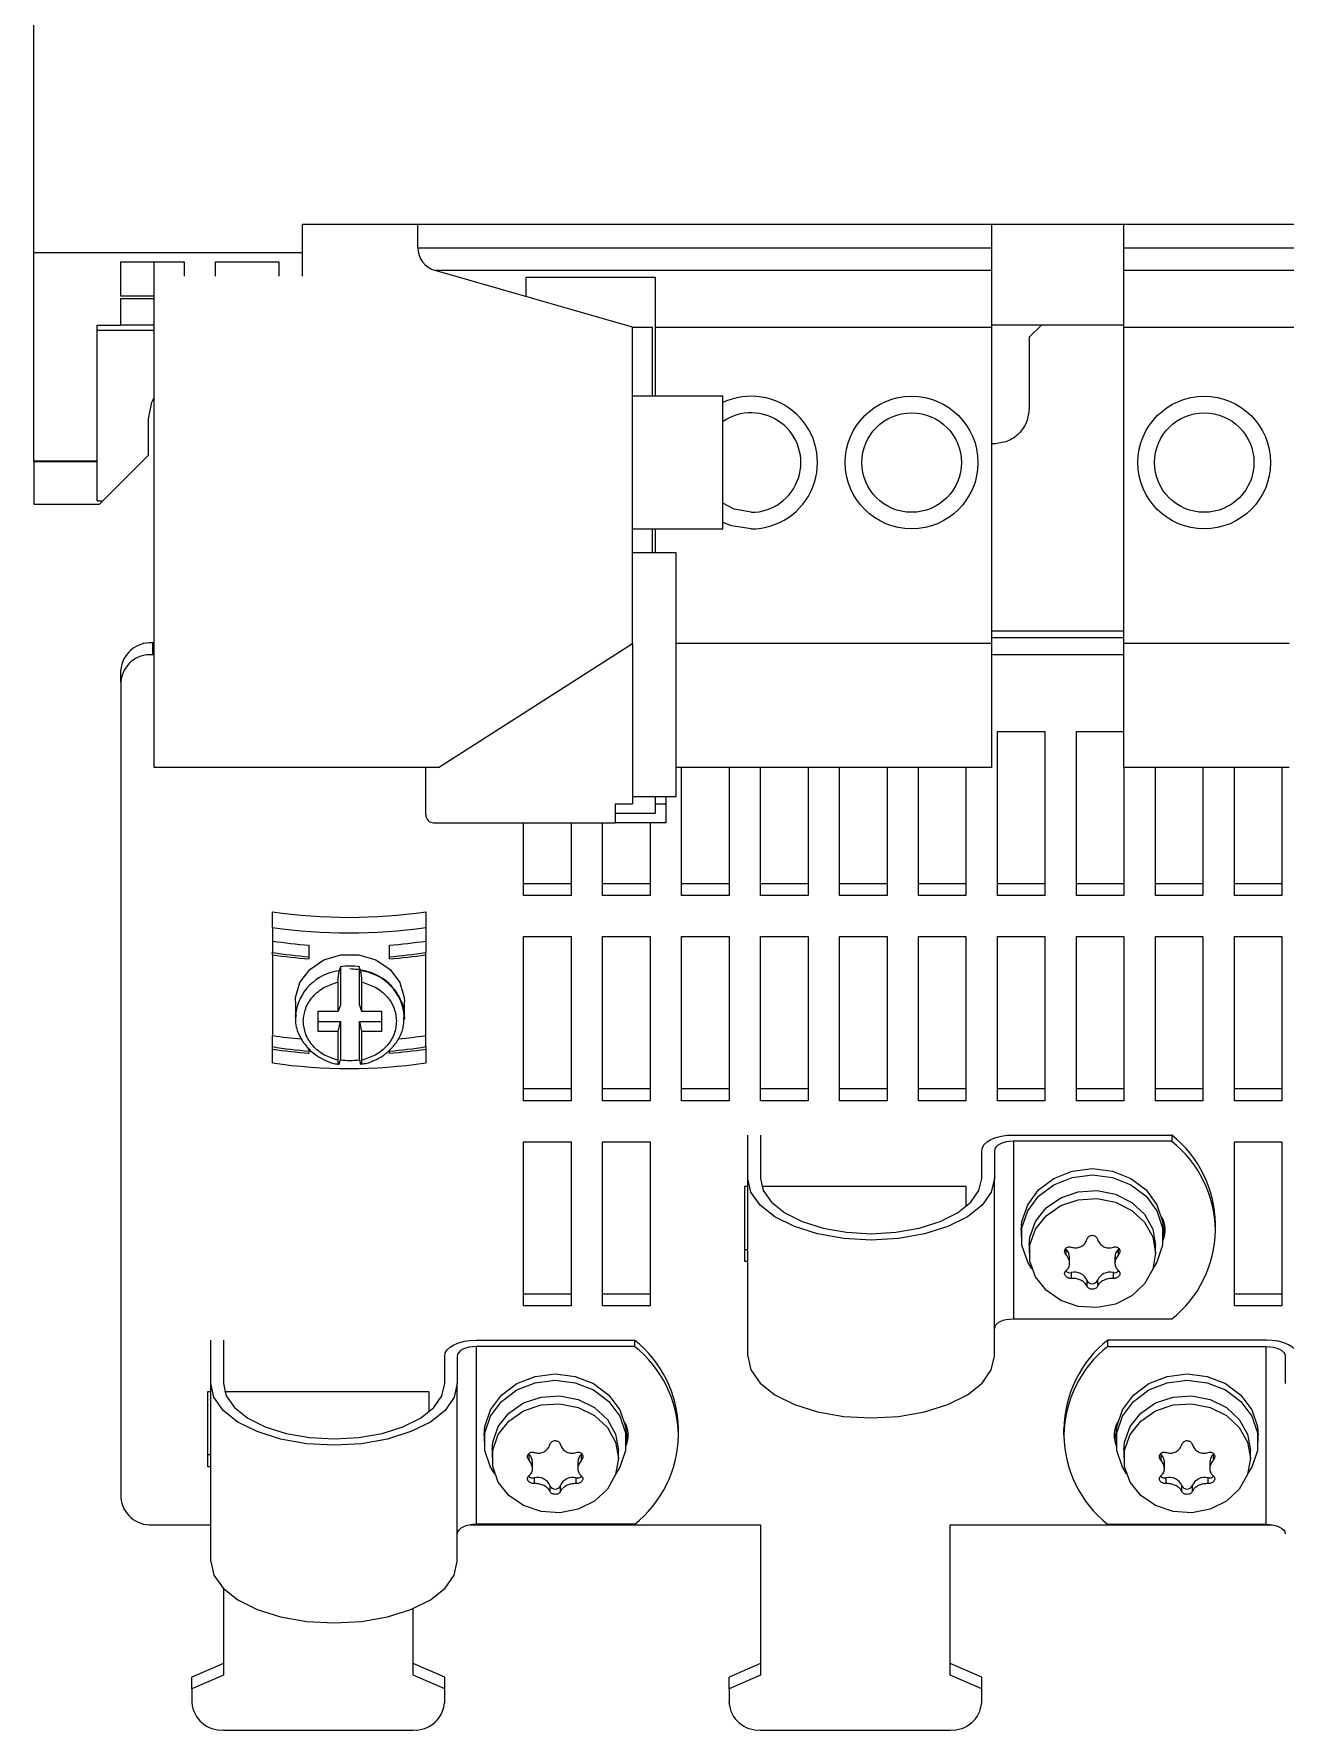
# Model space of a CAD drawing. Header units: millimetres. Extents: x 481 to 936, y 72 to 729.
# Drawn here: x 796.2 to 875.4, y 297.2 to 404.6 of the extents above; entities that cross this region are included whole.
import ezdxf

# ---------------------------------------------------------------- set-up
doc = ezdxf.new("R2010")
doc.units = ezdxf.units.MM

msp = doc.modelspace()

# ---------------------------------------------------------------- linework, layer by layer
at = {"color": 7, "linetype": 'Continuous', "lineweight": 15}
for p, q in [((796.2, 390.76), (796.2, 713.76)), ((813.2, 392.56), (899.2, 392.56)), ((813.2, 390.76), (813.2, 392.56)), ((820.5, 391.06), (820.5, 392.56)), ((856.84, 391.06), (856.84, 392.56)), ((865.2, 391.06), (865.2, 392.56)), ((856.84, 389.62), (856.84, 391.06)), ((865.2, 391.06), (916, 391.06)), ((865.2, 389.62), (865.2, 391.06)), ((796.2, 390.76), (813.2, 390.76)), ((796.2, 377.56), (796.2, 390.76)), ((801.7, 390.16), (805.7, 390.16)), ((801.7, 387.99), (801.7, 390.16)), ((803.8, 358.16), (803.8, 390.16)), ((805.7, 390.16), (805.7, 389.27)), ((807.7, 390.16), (811.7, 390.16)), ((807.7, 389.27), (807.7, 390.16)), ((811.7, 390.16), (811.7, 389.27)), ((813.2, 389.27), (813.2, 390.76)), ((834.1, 386.03), (821.59, 389.62)), ((827.36, 389.19), (835.52, 389.19)), ((827.36, 387.97), (827.36, 389.19)), ((835.52, 389.19), (835.52, 386.03)), ((856.84, 386.03), (856.84, 389.62)), ((916, 389.62), (865.2, 389.62)), ((865.2, 386.03), (865.2, 389.62)), ((803.8, 387.99), (801.7, 387.99)), ((801.7, 387.85), (803.8, 387.85)), ((801.7, 386.16), (801.7, 387.85)), ((800.2, 386.16), (801.7, 386.16)), ((800.2, 377.56), (800.2, 386.16)), ((803.8, 385.82), (800.2, 385.82)), ((803.8, 386.16), (801.7, 386.16)), ((834.1, 366.01), (834.1, 386.03)), ((834.1, 386.03), (835.36, 386.03)), ((835.36, 381.66), (835.36, 386.03)), ((835.52, 386.03), (835.52, 381.66)), ((835.52, 386.03), (856.84, 386.03)), ((865.2, 386.16), (856.84, 386.16)), ((856.84, 366.01), (856.84, 386.03)), ((859.97, 386.16), (859.2, 385.39)), ((865.2, 386.03), (876.36, 386.03)), ((865.2, 366.01), (865.2, 386.03)), ((859.2, 385.39), (859.2, 380.89)), ((839.8, 381.66), (834.1, 381.66)), ((839.8, 373.26), (839.8, 381.66)), ((803.45, 377.92), (803.45, 380.22)), ((856.95, 378.64), (856.84, 378.64)), ((796.2, 377.56), (800.2, 377.56)), ((796.2, 377.56), (796.2, 377.52)), ((796.2, 377.52), (800.2, 377.52)), ((796.2, 377.52), (796.2, 374.82)), ((800.2, 377.52), (800.2, 377.56)), ((800.2, 375.03), (800.2, 377.52)), ((800.56, 375.03), (803.45, 377.92)), ((796.2, 374.82), (800.35, 374.82)), ((800.2, 375.03), (800.56, 375.03)), ((800.35, 374.82), (800.56, 375.03)), ((834.1, 373.26), (839.8, 373.26)), ((835.36, 371.74), (835.36, 373.26)), ((835.52, 373.26), (835.52, 371.74)), ((836.86, 371.74), (834.1, 371.74)), ((836.86, 356.31), (836.86, 371.74)), ((803.8, 366.04), (803.7, 366.04)), ((803.7, 366.04), (803.7, 365.29)), ((803.8, 365.29), (803.7, 365.29)), ((821.8, 358.16), (834.1, 366.01)), ((834.1, 366.01), (834.1, 355.86)), ((856.84, 366.01), (836.86, 366.01)), ((856.84, 358.16), (856.84, 366.01)), ((875.66, 366.01), (865.2, 366.01)), ((865.2, 358.16), (865.2, 366.01)), ((801.7, 363.56), (801.7, 364.31)), ((801.7, 363.56), (801.7, 311.95)), ((857.2, 350.05), (857.2, 360.44)), ((857.2, 360.44), (860.2, 360.44)), ((860.2, 360.44), (860.2, 350.05)), ((862.2, 350.05), (862.2, 360.44)), ((862.2, 360.44), (865.2, 360.44)), ((821.8, 358.16), (803.8, 358.16)), ((821, 355.16), (821, 358.16)), ((856.84, 358.16), (836.86, 358.16)), ((837.2, 350.05), (837.2, 358.16)), ((840.2, 358.16), (840.2, 350.05)), ((842.2, 350.05), (842.2, 358.16)), ((845.2, 358.16), (845.2, 350.05)), ((847.2, 350.05), (847.2, 358.16)), ((850.2, 358.16), (850.2, 350.05)), ((852.2, 350.05), (852.2, 358.16)), ((855.2, 358.16), (855.2, 350.05)), ((865.2, 358.16), (865.2, 350.05)), ((875.66, 358.16), (865.2, 358.16)), ((867.2, 350.05), (867.2, 358.16)), ((870.2, 358.16), (870.2, 350.05)), ((872.2, 350.05), (872.2, 358.16)), ((875.2, 358.16), (875.2, 350.05)), ((833, 355.86), (833, 354.66)), ((833, 355.86), (834.1, 355.86)), ((834.1, 356.31), (836.86, 356.31)), ((835.52, 356.31), (835.52, 355.86)), ((835.52, 355.86), (836.22, 355.86)), ((835.52, 355.86), (835.52, 355.26)), ((836.22, 355.86), (836.22, 356.31)), ((836.22, 354.66), (836.22, 355.86)), ((821.5, 354.66), (833, 354.66)), ((827.2, 350.05), (827.2, 354.66)), ((830.2, 354.66), (830.2, 350.05)), ((832.2, 350.05), (832.2, 354.66)), ((833, 355.26), (835.52, 355.26)), ((836.22, 354.66), (833, 354.66)), ((835.2, 354.66), (835.2, 350.05)), ((830.2, 350.8), (827.2, 350.8)), ((835.2, 350.8), (832.2, 350.8)), ((840.2, 350.8), (837.2, 350.8)), ((845.2, 350.8), (842.2, 350.8)), ((850.2, 350.8), (847.2, 350.8)), ((855.2, 350.8), (852.2, 350.8)), ((860.2, 350.8), (857.2, 350.8)), ((865.2, 350.8), (862.2, 350.8)), ((870.2, 350.8), (867.2, 350.8)), ((875.2, 350.8), (872.2, 350.8)), ((811.3, 348.03), (811.3, 349.02)), ((821, 349.02), (821, 348.03)), ((830.2, 350.05), (827.2, 350.05)), ((835.2, 350.05), (832.2, 350.05)), ((840.2, 350.05), (837.2, 350.05)), ((845.2, 350.05), (842.2, 350.05)), ((850.2, 350.05), (847.2, 350.05)), ((855.2, 350.05), (852.2, 350.05)), ((860.2, 350.05), (857.2, 350.05)), ((865.2, 350.05), (862.2, 350.05)), ((870.2, 350.05), (867.2, 350.05)), ((875.2, 350.05), (872.2, 350.05)), ((811.3, 348.03), (811.3, 347.16)), ((821, 348.03), (821, 347.16)), ((811.3, 347.16), (811.3, 346.46)), ((813.6, 346.91), (813.6, 346.04)), ((818.7, 346.04), (818.7, 346.91)), ((821, 347.16), (821, 346.46)), ((827.2, 337.06), (827.2, 347.45)), ((827.2, 347.45), (830.2, 347.45)), ((830.2, 347.45), (830.2, 337.06)), ((832.2, 337.06), (832.2, 347.45)), ((832.2, 347.45), (835.2, 347.45)), ((835.2, 347.45), (835.2, 337.06)), ((837.2, 337.06), (837.2, 347.45)), ((837.2, 347.45), (840.2, 347.45)), ((840.2, 347.45), (840.2, 337.06)), ((842.2, 337.06), (842.2, 347.45)), ((842.2, 347.45), (845.2, 347.45)), ((845.2, 347.45), (845.2, 337.06)), ((847.2, 337.06), (847.2, 347.45)), ((847.2, 347.45), (850.2, 347.45)), ((850.2, 347.45), (850.2, 337.06)), ((852.2, 337.06), (852.2, 347.45)), ((852.2, 347.45), (855.2, 347.45)), ((855.2, 347.45), (855.2, 337.06)), ((857.2, 337.06), (857.2, 347.45)), ((857.2, 347.45), (860.2, 347.45)), ((860.2, 347.45), (860.2, 337.06)), ((862.2, 337.06), (862.2, 347.45)), ((862.2, 347.45), (865.2, 347.45)), ((865.2, 347.45), (865.2, 337.06)), ((867.2, 337.06), (867.2, 347.45)), ((867.2, 347.45), (870.2, 347.45)), ((870.2, 347.45), (870.2, 337.06)), ((872.2, 337.06), (872.2, 347.45)), ((872.2, 347.45), (875.2, 347.45)), ((875.2, 347.45), (875.2, 337.06)), ((811.3, 346.3), (811.3, 346.46)), ((811.3, 346.3), (811.3, 341.19)), ((821, 346.3), (821, 346.46)), ((821, 341.19), (821, 346.3)), ((815.6, 345.54), (815.6, 343.12)), ((816.8, 343.12), (816.8, 345.54)), ((815.46, 342.74), (815.46, 344.57)), ((816.94, 344.57), (816.94, 342.74)), ((812.75, 343.35), (812.75, 342.35)), ((814.2, 342.74), (815.46, 342.74)), ((814.2, 341.45), (814.2, 342.74)), ((815.6, 343.12), (815.46, 342.74)), ((816.8, 343.12), (816.94, 342.74)), ((816.94, 342.74), (818.2, 342.74)), ((818.2, 342.74), (818.2, 341.45)), ((819.65, 342.35), (819.65, 343.35)), ((812.75, 342.35), (812.75, 342.49)), ((814.2, 342.08), (815.6, 342.08)), ((815.46, 341.45), (815.6, 342.08)), ((815.6, 342.08), (815.6, 339.65)), ((816.8, 339.65), (816.8, 342.08)), ((816.8, 342.08), (818.2, 342.08)), ((816.8, 342.08), (816.94, 341.45)), ((819.65, 342.35), (819.64, 342.2)), ((811.3, 340.48), (811.3, 341.19)), ((811.3, 340.32), (811.3, 340.48)), ((815.46, 341.45), (814.2, 341.45)), ((815.46, 339.62), (815.46, 341.45)), ((816.94, 341.45), (816.94, 339.62)), ((818.2, 341.45), (816.94, 341.45)), ((821, 340.48), (821, 341.19)), ((821, 340.48), (821, 340.32)), ((811.3, 339.46), (811.3, 340.32)), ((813.6, 340.36), (813.6, 340.06)), ((815.53, 339.41), (815.51, 339.36)), ((818.7, 340.06), (818.7, 340.26)), ((821, 340.32), (821, 339.46)), ((830.2, 337.81), (827.2, 337.81)), ((835.2, 337.81), (832.2, 337.81)), ((840.2, 337.81), (837.2, 337.81)), ((845.2, 337.81), (842.2, 337.81)), ((850.2, 337.81), (847.2, 337.81)), ((855.2, 337.81), (852.2, 337.81)), ((860.2, 337.81), (857.2, 337.81)), ((865.2, 337.81), (862.2, 337.81)), ((870.2, 337.81), (867.2, 337.81)), ((875.2, 337.81), (872.2, 337.81)), ((830.2, 337.06), (827.2, 337.06)), ((835.2, 337.06), (832.2, 337.06)), ((840.2, 337.06), (837.2, 337.06)), ((845.2, 337.06), (842.2, 337.06)), ((850.2, 337.06), (847.2, 337.06)), ((855.2, 337.06), (852.2, 337.06)), ((860.2, 337.06), (857.2, 337.06)), ((865.2, 337.06), (862.2, 337.06)), ((870.2, 337.06), (867.2, 337.06)), ((875.2, 337.06), (872.2, 337.06)), ((827.2, 324.07), (827.2, 334.46)), ((827.2, 334.46), (830.2, 334.46)), ((830.2, 334.46), (830.2, 324.07)), ((832.2, 324.07), (832.2, 334.46)), ((832.2, 334.46), (835.2, 334.46)), ((835.2, 334.46), (835.2, 324.07)), ((841.4, 332.14), (841.4, 334.89)), ((842.2, 334.89), (842.2, 332.14)), ((858.2, 334.89), (868.22, 334.89)), ((868.22, 334.49), (858.2, 334.49)), ((858.2, 334.49), (858.2, 323.24)), ((868.22, 334.89), (868.22, 334.49)), ((872.2, 324.07), (872.2, 334.46)), ((872.2, 334.46), (875.2, 334.46)), ((875.2, 334.46), (875.2, 324.07)), ((856.2, 332.14), (856.2, 333.89)), ((857, 333.89), (857, 332.14)), ((841.4, 320.89), (841.4, 332.14)), ((857, 320.89), (857, 332.14)), ((841.2, 326.88), (841.2, 331.65)), ((841.2, 331.65), (841.4, 331.65)), ((842.27, 331.65), (855.2, 331.65)), ((855.2, 331.65), (855.2, 330.34)), ((858.7, 328.87), (858.7, 328.47)), ((867.7, 328.64), (867.81, 329.07)), ((867.7, 328.47), (867.7, 328.87)), ((871, 328.87), (871, 329.27)), ((841.4, 327.63), (841.2, 327.63)), ((859.2, 327.92), (859.2, 327.42)), ((861.5, 327.7), (861.53, 327.67)), ((861.53, 327.67), (861.53, 327.3)), ((864.86, 327.67), (864.88, 327.7)), ((864.86, 327.3), (864.86, 327.67)), ((867.2, 327.42), (867.2, 327.92)), ((841.4, 326.88), (841.2, 326.88)), ((861.76, 326.76), (861.76, 327.17)), ((864.63, 327.17), (864.63, 326.76)), ((861.86, 326.18), (861.86, 325.81)), ((862.87, 325.31), (862.87, 325.68)), ((863.52, 325.68), (863.52, 325.31)), ((864.53, 325.81), (864.53, 326.18)), ((830.2, 324.82), (827.2, 324.82)), ((835.2, 324.82), (832.2, 324.82)), ((875.2, 324.82), (872.2, 324.82)), ((830.2, 324.07), (827.2, 324.07)), ((835.2, 324.07), (832.2, 324.07)), ((868.22, 323.24), (858.2, 323.24)), ((875.2, 324.07), (872.2, 324.07)), ((807.4, 319.15), (807.4, 321.9)), ((808.2, 321.9), (808.2, 319.15)), ((824.2, 321.9), (834.22, 321.9)), ((834.22, 321.5), (824.2, 321.5)), ((824.2, 321.5), (824.2, 310.25)), ((834.22, 321.9), (834.22, 321.5)), ((864.18, 321.5), (864.18, 321.9)), ((874.2, 321.9), (864.18, 321.9)), ((864.18, 321.5), (874.2, 321.5)), ((874.2, 310.25), (874.2, 321.5)), ((822.2, 319.15), (822.2, 320.9)), ((823, 320.9), (823, 319.15)), ((875.4, 320.9), (875.4, 319.15)), ((807.4, 307.9), (807.4, 319.15)), ((823, 307.9), (823, 319.15)), ((807.2, 313.89), (807.2, 318.66)), ((807.2, 318.66), (807.4, 318.66)), ((808.27, 318.66), (821.2, 318.66)), ((821.2, 318.66), (821.2, 317.35)), ((824.7, 315.88), (824.7, 315.48)), ((833.7, 315.65), (833.81, 316.08)), ((833.7, 315.48), (833.7, 315.88)), ((837, 315.88), (837, 316.28)), ((861.4, 315.88), (861.4, 316.28)), ((864.59, 316.08), (864.7, 315.65)), ((864.7, 315.88), (864.7, 315.48)), ((873.7, 315.48), (873.7, 315.88)), ((807.4, 314.64), (807.2, 314.64)), ((825.2, 314.93), (825.2, 314.43)), ((827.5, 314.71), (827.53, 314.68)), ((827.53, 314.68), (827.53, 314.31)), ((830.86, 314.68), (830.88, 314.71)), ((830.86, 314.31), (830.86, 314.68)), ((833.2, 314.43), (833.2, 314.93)), ((865.2, 314.93), (865.2, 314.43)), ((867.5, 314.71), (867.53, 314.68)), ((867.53, 314.68), (867.53, 314.31)), ((870.86, 314.68), (870.88, 314.71)), ((870.86, 314.31), (870.86, 314.68)), ((873.2, 314.43), (873.2, 314.93)), ((807.4, 313.89), (807.2, 313.89)), ((827.76, 313.77), (827.76, 314.18)), ((830.63, 314.18), (830.63, 313.77)), ((867.76, 313.77), (867.76, 314.18)), ((870.63, 314.18), (870.63, 313.77)), ((827.86, 313.19), (827.86, 312.82)), ((828.87, 312.32), (828.87, 312.69)), ((829.52, 312.69), (829.52, 312.32)), ((830.53, 312.82), (830.53, 313.19)), ((867.86, 313.19), (867.86, 312.82)), ((868.87, 312.32), (868.87, 312.69)), ((869.52, 312.69), (869.52, 312.32)), ((870.53, 312.82), (870.53, 313.19)), ((803.7, 310.21), (807.4, 310.21)), ((823.81, 310.21), (842.2, 310.21)), ((834.22, 310.25), (824.2, 310.25)), ((842.2, 310.21), (842.2, 300.69)), ((854.2, 310.21), (874.59, 310.21)), ((854.2, 300.69), (854.2, 310.21)), ((864.18, 310.25), (874.2, 310.25)), ((808.2, 306.18), (808.2, 300.69)), ((820.2, 300.69), (820.2, 304.9)), ((808.2, 301.44), (806.2, 300.57)), ((808.2, 300.69), (806.2, 299.82)), ((822.2, 300.57), (820.2, 301.44)), ((822.2, 299.82), (820.2, 300.69)), ((842.2, 301.44), (840.2, 300.57)), ((842.2, 300.69), (840.2, 299.82)), ((856.2, 300.57), (854.2, 301.44)), ((856.2, 299.82), (854.2, 300.69)), ((806.2, 299.82), (806.2, 300.57)), ((806.2, 299.82), (806.2, 298.95)), ((822.2, 299.82), (822.2, 300.57)), ((822.2, 298.95), (822.2, 299.82)), ((840.2, 299.82), (840.2, 300.57)), ((840.2, 299.82), (840.2, 298.95)), ((856.2, 299.82), (856.2, 300.57)), ((856.2, 298.95), (856.2, 299.82)), ((808.2, 297.22), (820.2, 297.22)), ((842.2, 297.22), (854.2, 297.22))]:
    msp.add_line(p, q, dxfattribs=at)
at = {"color": 8, "linetype": 'Continuous', "lineweight": 15}
for p, q in [((820.5, 391.06), (856.84, 391.06)), ((856.84, 389.62), (821.59, 389.62)), ((865.2, 366.79), (856.84, 366.79)), ((865.2, 366.36), (856.84, 366.36)), ((865.2, 365.29), (856.84, 365.29))]:
    msp.add_line(p, q, dxfattribs=at)
at = {"color": 7, "linetype": 'Continuous', "lineweight": 15, "flags": 128}
for points in [[(803.45, 380.22), (803.66, 381.28), (803.8, 381.57)], [(841.6, 374.31), (840.52, 374.5), (839.8, 374.88)], [(841.6, 373.26), (840.36, 373.45), (839.8, 373.67)], [(812.75, 343.35), (812.76, 343.59), (813.04, 344.55), (813.66, 345.37), (814.56, 345.97), (815.63, 346.29), (816.77, 346.29), (817.84, 345.97), (818.74, 345.37), (819.36, 344.55), (819.64, 343.59), (819.65, 343.35)], [(856.2, 333.89), (856.24, 334.09), (856.35, 334.28), (856.54, 334.45), (856.78, 334.6), (857.09, 334.73), (857.43, 334.82), (857.81, 334.88), (858.2, 334.89)], [(858.2, 334.49), (857.96, 334.48), (857.74, 334.45), (857.53, 334.39), (857.35, 334.32), (857.2, 334.23), (857.09, 334.12), (857.02, 334.01), (857, 333.89)], [(857, 332.14), (856.8, 331.28), (856.23, 330.45), (855.3, 329.71), (854.06, 329.1), (852.58, 328.63), (850.93, 328.34), (849.2, 328.24), (847.46, 328.34), (845.81, 328.63), (844.34, 329.1), (843.1, 329.71), (842.17, 330.45), (841.59, 331.28), (841.4, 332.14)], [(842.2, 332.14), (842.37, 331.37), (842.89, 330.63), (843.73, 329.96), (844.83, 329.41), (846.16, 328.99), (847.64, 328.73), (849.2, 328.64), (850.76, 328.73), (852.24, 328.99), (853.56, 329.41), (854.67, 329.96), (855.51, 330.63), (856.02, 331.37), (856.2, 332.14)], [(858.7, 328.87), (858.74, 329.42), (859.11, 330.48), (859.8, 331.42), (860.77, 332.14), (861.93, 332.6), (863.2, 332.76), (864.47, 332.6), (865.63, 332.14), (866.6, 331.42), (867.29, 330.48), (867.65, 329.42), (867.7, 328.87)], [(859.37, 326.42), (859.11, 326.85), (858.74, 327.91), (858.74, 329.02), (859.11, 330.08), (859.8, 331.02), (860.77, 331.74), (861.93, 332.2), (863.2, 332.36), (864.47, 332.2), (865.63, 331.74), (866.6, 331.02), (867.29, 330.08), (867.65, 329.02), (867.65, 327.91), (867.29, 326.85), (867.03, 326.42)], [(859.2, 327.92), (859.24, 328.43), (859.59, 329.42), (860.27, 330.27), (861.2, 330.92), (862.31, 331.29), (863.5, 331.37), (864.66, 331.14), (865.69, 330.62), (866.5, 329.87), (867.02, 328.94), (867.2, 327.92)], [(867.2, 327.42), (867.02, 326.39), (866.5, 325.46), (865.69, 324.71), (864.66, 324.19), (863.5, 323.96), (862.31, 324.04), (861.2, 324.42), (860.27, 325.06), (859.59, 325.91), (859.24, 326.9), (859.24, 327.93), (859.59, 328.92), (860.27, 329.77), (861.2, 330.42), (862.31, 330.79), (863.5, 330.87), (864.66, 330.64), (865.69, 330.12), (866.5, 329.37), (867.02, 328.44), (867.2, 327.42)], [(858.2, 323.24), (857.96, 323.22), (857.74, 323.19), (857.53, 323.14), (857.35, 323.06), (857.2, 322.97), (857.09, 322.87), (857.02, 322.75), (857, 322.64)], [(822.2, 320.9), (822.24, 321.1), (822.35, 321.29), (822.54, 321.46), (822.78, 321.61), (823.09, 321.74), (823.43, 321.83), (823.81, 321.89), (824.2, 321.9)], [(824.2, 321.5), (823.96, 321.49), (823.74, 321.46), (823.53, 321.4), (823.35, 321.33), (823.2, 321.24), (823.09, 321.13), (823.02, 321.02), (823, 320.9)], [(876.2, 320.9), (876.16, 321.1), (876.05, 321.29), (875.86, 321.46), (875.61, 321.61), (875.31, 321.74), (874.96, 321.83), (874.59, 321.89), (874.2, 321.9)], [(874.2, 321.5), (874.43, 321.49), (874.66, 321.46), (874.87, 321.4), (875.05, 321.33), (875.2, 321.24), (875.31, 321.13), (875.38, 321.02), (875.4, 320.9)], [(841.4, 320.89), (841.59, 320.02), (842.17, 319.19), (843.1, 318.45), (844.34, 317.84), (845.81, 317.37), (847.46, 317.08), (849.2, 316.99), (850.93, 317.08), (852.58, 317.37), (854.06, 317.84), (855.3, 318.45), (856.23, 319.19), (856.8, 320.02), (857, 320.89)], [(823, 319.15), (822.8, 318.29), (822.23, 317.46), (821.3, 316.72), (820.06, 316.11), (818.58, 315.64), (816.93, 315.35), (815.2, 315.25), (813.46, 315.35), (811.81, 315.64), (810.34, 316.11), (809.1, 316.72), (808.17, 317.46), (807.59, 318.29), (807.4, 319.15)], [(808.2, 319.15), (808.37, 318.38), (808.89, 317.64), (809.73, 316.97), (810.83, 316.42), (812.16, 316), (813.64, 315.74), (815.2, 315.65), (816.76, 315.74), (818.24, 316), (819.56, 316.42), (820.67, 316.97), (821.51, 317.64), (822.02, 318.38), (822.2, 319.15)], [(824.7, 315.88), (824.74, 316.43), (825.11, 317.49), (825.8, 318.43), (826.77, 319.15), (827.93, 319.61), (829.2, 319.77), (830.47, 319.61), (831.63, 319.15), (832.6, 318.43), (833.29, 317.49), (833.65, 316.43), (833.7, 315.88)], [(825.37, 313.43), (825.11, 313.86), (824.74, 314.92), (824.74, 316.03), (825.11, 317.09), (825.8, 318.03), (826.77, 318.75), (827.93, 319.21), (829.2, 319.37), (830.47, 319.21), (831.63, 318.75), (832.6, 318.03), (833.29, 317.09), (833.65, 316.03), (833.65, 314.92), (833.29, 313.86), (833.03, 313.43)], [(864.7, 315.88), (864.74, 316.43), (865.11, 317.49), (865.8, 318.43), (866.77, 319.15), (867.93, 319.61), (869.2, 319.77), (870.47, 319.61), (871.63, 319.15), (872.6, 318.43), (873.29, 317.49), (873.65, 316.43), (873.7, 315.88)], [(865.37, 313.43), (865.11, 313.86), (864.74, 314.92), (864.74, 316.03), (865.11, 317.09), (865.8, 318.03), (866.77, 318.75), (867.93, 319.21), (869.2, 319.37), (870.47, 319.21), (871.63, 318.75), (872.6, 318.03), (873.29, 317.09), (873.65, 316.03), (873.65, 314.92), (873.29, 313.86), (873.03, 313.43)], [(825.2, 314.93), (825.24, 315.44), (825.59, 316.43), (826.27, 317.28), (827.2, 317.93), (828.31, 318.3), (829.5, 318.38), (830.66, 318.15), (831.69, 317.63), (832.5, 316.88), (833.02, 315.95), (833.2, 314.93)], [(833.2, 314.43), (833.02, 313.4), (832.5, 312.47), (831.69, 311.72), (830.66, 311.2), (829.5, 310.97), (828.31, 311.05), (827.2, 311.43), (826.27, 312.07), (825.59, 312.92), (825.24, 313.91), (825.24, 314.94), (825.59, 315.93), (826.27, 316.78), (827.2, 317.43), (828.31, 317.8), (829.5, 317.88), (830.66, 317.65), (831.69, 317.13), (832.5, 316.38), (833.02, 315.45), (833.2, 314.43)], [(865.2, 314.93), (865.24, 315.44), (865.59, 316.43), (866.27, 317.28), (867.2, 317.93), (868.31, 318.3), (869.5, 318.38), (870.66, 318.15), (871.69, 317.63), (872.5, 316.88), (873.02, 315.95), (873.2, 314.93)], [(873.2, 314.43), (873.02, 313.4), (872.5, 312.47), (871.69, 311.72), (870.66, 311.2), (869.5, 310.97), (868.31, 311.05), (867.2, 311.43), (866.27, 312.07), (865.59, 312.92), (865.24, 313.91), (865.24, 314.94), (865.59, 315.93), (866.27, 316.78), (867.2, 317.43), (868.31, 317.8), (869.5, 317.88), (870.66, 317.65), (871.69, 317.13), (872.5, 316.38), (873.02, 315.45), (873.2, 314.43)], [(824.2, 310.25), (823.96, 310.23), (823.74, 310.2), (823.53, 310.14), (823.35, 310.07), (823.2, 309.98), (823.09, 309.88), (823.02, 309.76), (823, 309.65)], [(874.2, 310.25), (874.43, 310.23), (874.66, 310.2), (874.87, 310.14), (875.05, 310.07), (875.2, 309.98), (875.31, 309.88), (875.38, 309.76), (875.4, 309.65)], [(807.4, 307.9), (807.59, 307.03), (808.17, 306.2), (809.1, 305.46), (810.34, 304.85), (811.81, 304.38), (813.46, 304.09), (815.2, 304), (816.93, 304.09), (818.58, 304.38), (820.06, 304.85), (821.3, 305.46), (822.23, 306.2), (822.8, 307.03), (823, 307.9)]]:
    msp.add_lwpolyline(points, dxfattribs=at)
at = {"color": 7, "linetype": 'Continuous', "lineweight": 15}
for centre, radius in [((851.76, 377.46), 4.2), ((870.28, 377.46), 4.2), ((851.76, 377.46), 3.15), ((870.28, 377.46), 3.15)]:
    msp.add_circle(centre, radius, dxfattribs=at)
for centre, radius, start, end in [((822, 391.07), 1.5, 180.11, 254.1374), ((841.6, 377.46), 4.2, 270, 115.3769), ((841.6, 377.46), 3.15, 270, 124.8499), ((803.57, 364.17), 1.88, 86.1887, 175.5981), ((803.57, 363.42), 1.88, 86.1887, 175.5981), ((821.5, 355.16), 0.5, 180, 270), ((816.15, 382.05), 33.38, 261.6461, 278.3539), ((816.15, 381.06), 33.38, 261.6461, 278.3539), ((816.02, 378.98), 32.16, 261.5601, 265.6839), ((816.28, 378.98), 32.16, 274.3161, 278.4399), ((815.99, 374.85), 28.78, 260.6287, 265.2439), ((816.02, 378.11), 32.16, 261.5601, 265.6839), ((816.31, 374.85), 28.78, 274.7561, 279.3713), ((816.28, 378.11), 32.16, 274.3161, 278.4399), ((816.2, 341.61), 3.97, 81.3181, 98.6819), ((816, 372.86), 32.02, 261.5557, 264.862), ((815.99, 368.88), 28.78, 260.6287, 265.2439), ((816.31, 368.88), 28.78, 274.7561, 279.3713), ((816.31, 372.72), 31.88, 275.3758, 278.4504), ((816.02, 372.14), 32.16, 261.5601, 265.6839), ((816.15, 372.48), 33.38, 261.6461, 278.3539), ((816.2, 343.58), 3.97, 261.3181, 278.6819), ((816.28, 372.14), 32.16, 274.3161, 278.4399), ((863.65, 329.14), 7.35, 0.9815, 51.5841), ((863.65, 328.74), 7.35, 0.9815, 51.5841), ((866.19, 328.87), 1.63, 336.7456, 30.5929), ((863.65, 328.99), 7.35, 308.4159, 359.0185), ((861.07, 327.16), 0.687, 0.7804, 48.167), ((865.32, 327.16), 0.687, 131.833, 179.2196), ((861.78, 326.54), 0.368, 224.1072, 282.6734), ((862.07, 325.34), 0.87, 23.0579, 103.8096), ((863.19, 325.82), 0.355, 203.2609, 336.7391), ((864.32, 325.34), 0.87, 76.1904, 156.9421), ((864.61, 326.54), 0.368, 257.3432, 315.4205), ((829.65, 316.15), 7.35, 0.9815, 51.5841), ((829.65, 315.75), 7.35, 0.9815, 51.5841), ((868.74, 316.15), 7.35, 128.4159, 179.0185), ((868.74, 315.75), 7.35, 128.4159, 179.0185), ((832.19, 315.88), 1.63, 336.7456, 30.5929), ((829.65, 316), 7.35, 308.4159, 359.0185), ((868.74, 316), 7.35, 180.9815, 231.5841), ((866.2, 315.88), 1.63, 149.4071, 203.2544), ((827.07, 314.17), 0.687, 0.7804, 48.167), ((831.32, 314.17), 0.687, 131.833, 179.2196), ((867.07, 314.17), 0.687, 0.7804, 48.167), ((871.32, 314.17), 0.687, 131.833, 179.2196), ((827.78, 313.55), 0.368, 224.1072, 282.6734), ((828.07, 312.35), 0.87, 23.0579, 103.8096), ((829.19, 312.83), 0.355, 203.2609, 336.7391), ((830.32, 312.35), 0.87, 76.1904, 156.9421), ((830.61, 313.55), 0.368, 257.3432, 315.4205), ((867.78, 313.55), 0.368, 224.1072, 282.6734), ((868.07, 312.35), 0.87, 23.0579, 103.8096), ((869.19, 312.83), 0.355, 203.2609, 336.7391), ((870.32, 312.35), 0.87, 76.1904, 156.9421), ((870.61, 313.55), 0.368, 257.3432, 315.4205), ((803.57, 312.09), 1.88, 184.4019, 273.8113), ((808.07, 299.1), 1.88, 184.4019, 273.8113), ((820.32, 299.1), 1.88, 266.1887, 355.5981), ((842.07, 299.1), 1.88, 184.4019, 273.8113), ((854.32, 299.1), 1.88, 266.1887, 355.5981)]:
    msp.add_arc(centre, radius, start, end, dxfattribs=at)
at = {"color": 8, "linetype": 'Continuous', "lineweight": 15}
for centre, radius, start, end in [((815.89, 342.14), 3.16, 96.5438, 173.586), ((816.52, 342.16), 3.14, 3.3869, 83.5859)]:
    msp.add_arc(centre, radius, start, end, dxfattribs=at)
at = {"color": 7, "linetype": 'Continuous', "lineweight": 15}
for major_axis, start_param, end_param in [((3.37, 12.68), 1.523608, 1.544251), ((-3.37, 12.68), 4.738934, 4.759577), ((3.37, 12.68), 4.294954, 4.315597), ((-3.37, 12.68), 1.967588, 1.988231)]:
    msp.add_ellipse((816.2, 344.74), major_axis=major_axis, ratio=0.059919, start_param=start_param, end_param=end_param, dxfattribs=at)
msp.add_open_spline([(859.2, 380.89), (859.16, 380.6), (859.1, 380.01), (858.58, 379.26), (857.83, 378.74), (857.24, 378.68), (856.95, 378.64)], degree=3, dxfattribs=at)
for points, knots in [([(815.46, 344.57), (815.46, 344.62), (815.46, 344.73), (815.47, 344.92), (815.49, 345.09), (815.51, 345.21), (815.52, 345.26), (815.53, 345.28)], [0, 0, 0, 0, 0.222705, 0.44537, 0.668402, 0.888111, 1, 1, 1, 1]), ([(819.61, 342.19), (819.63, 342.32), (819.68, 342.78), (819.43, 343.51), (818.95, 344.26), (818.35, 344.77), (817.74, 345.1), (817.04, 345.34), (816.52, 345.38), (816.2, 345.4)], [0, 0, 0, 0, 0.080281, 0.273056, 0.443176, 0.598945, 0.715957, 0.828617, 1, 1, 1, 1]), ([(816.87, 345.28), (816.88, 345.24), (816.89, 345.17), (816.91, 345.02), (816.93, 344.85), (816.94, 344.69), (816.94, 344.6), (816.94, 344.57)], [0, 0, 0, 0, 0.212384, 0.424602, 0.641014, 0.862186, 1, 1, 1, 1]), ([(813.25, 342.1), (813.28, 342.37), (813.34, 342.93), (813.83, 343.69), (814.55, 344.28), (815.16, 344.48), (815.46, 344.57)], [0, 0, 0, 0, 0.243098, 0.5, 0.756902, 1, 1, 1, 1]), ([(816.94, 344.57), (817.24, 344.48), (817.85, 344.28), (818.57, 343.69), (819.06, 342.93), (819.12, 342.37), (819.15, 342.1)], [0, 0, 0, 0, 0.243098, 0.5, 0.756902, 1, 1, 1, 1]), ([(812.79, 342.5), (812.77, 342.37), (812.72, 341.91), (812.96, 341.18), (813.45, 340.44), (814.05, 339.92), (814.66, 339.6), (815.13, 339.41), (815.42, 339.38), (815.5, 339.38)], [0, 0, 0, 0, 0.09211, 0.313287, 0.508472, 0.687192, 0.821444, 0.950703, 1, 1, 1, 1]), ([(815.46, 339.62), (815.16, 339.72), (814.55, 339.91), (813.83, 340.51), (813.34, 341.26), (813.28, 341.82), (813.25, 342.1)], [0, 0, 0, 0, 0.2430978, 0.5, 0.7569022, 1, 1, 1, 1]), ([(816.9, 339.39), (817.03, 339.4), (817.3, 339.43), (817.77, 339.61), (818.32, 339.9), (818.88, 340.38), (819.33, 340.99), (819.6, 341.62), (819.61, 342.04), (819.61, 342.19)], [0, 0, 0, 0, 0.083411, 0.180978, 0.342306, 0.510195, 0.692141, 0.887124, 1, 1, 1, 1]), ([(819.15, 342.1), (819.12, 341.82), (819.06, 341.26), (818.57, 340.51), (817.85, 339.91), (817.24, 339.72), (816.94, 339.62)], [0, 0, 0, 0, 0.243098, 0.5, 0.756902, 1, 1, 1, 1]), ([(815.49, 339.36), (815.49, 339.36), (815.48, 339.36), (815.47, 339.42), (815.46, 339.51), (815.46, 339.59), (815.46, 339.62)], [0, 0, 0, 0, 0.131591, 0.458207, 0.792007, 1, 1, 1, 1]), ([(816.94, 339.62), (816.94, 339.57), (816.94, 339.48), (816.92, 339.38), (816.9, 339.35), (816.89, 339.36), (816.87, 339.4), (816.87, 339.41)], [0, 0, 0, 0, 0.222705, 0.44537, 0.668402, 0.888111, 1, 1, 1, 1]), ([(861.53, 327.3), (861.51, 327.34), (861.46, 327.4), (861.44, 327.51), (861.45, 327.62), (861.5, 327.71), (861.58, 327.78), (861.68, 327.81), (861.78, 327.81), (861.84, 327.79), (861.86, 327.79)], [0, 0, 0, 0, 0.137429, 0.275002, 0.408808, 0.537895, 0.66465, 0.792304, 0.923568, 1, 1, 1, 1]), ([(861.86, 327.79), (861.96, 327.77), (862.15, 327.72), (862.43, 327.79), (862.66, 327.93), (862.8, 328.11), (862.85, 328.24), (862.86, 328.29)], [0, 0, 0, 0, 0.239166, 0.459288, 0.668118, 0.87474, 1, 1, 1, 1]), ([(862.86, 328.29), (862.88, 328.33), (862.91, 328.4), (863, 328.48), (863.1, 328.53), (863.16, 328.53), (863.19, 328.54)], [0, 0, 0, 0, 0.271572, 0.543423, 0.807923, 1, 1, 1, 1]), ([(863.19, 328.54), (863.23, 328.53), (863.3, 328.53), (863.4, 328.47), (863.48, 328.39), (863.51, 328.33), (863.52, 328.29)], [0, 0, 0, 0, 0.247716, 0.495297, 0.746732, 1, 1, 1, 1]), ([(863.52, 328.29), (863.56, 328.2), (863.64, 328.02), (863.86, 327.84), (864.11, 327.74), (864.34, 327.73), (864.48, 327.77), (864.53, 327.79)], [0, 0, 0, 0, 0.239183, 0.459176, 0.66799, 0.874695, 1, 1, 1, 1]), ([(864.53, 327.79), (864.57, 327.8), (864.65, 327.82), (864.76, 327.79), (864.86, 327.74), (864.92, 327.66), (864.95, 327.56), (864.94, 327.46), (864.91, 327.37), (864.87, 327.32), (864.86, 327.3)], [0, 0, 0, 0, 0.137502, 0.2751453, 0.4090706, 0.5382851, 0.6651171, 0.7927685, 0.9239504, 1, 1, 1, 1]), ([(861.53, 326.3), (861.59, 326.36), (861.71, 326.47), (861.76, 326.65), (861.76, 326.83), (861.72, 327.02), (861.62, 327.2), (861.55, 327.29), (861.53, 327.3)], [0, 0, 0, 0, 0.240284, 0.461033, 0.495234, 0.736156, 0.944659, 1, 1, 1, 1]), ([(864.86, 327.3), (864.8, 327.22), (864.68, 327.06), (864.63, 326.87), (864.63, 326.68), (864.67, 326.5), (864.78, 326.36), (864.85, 326.31), (864.86, 326.3)], [0, 0, 0, 0, 0.240297, 0.461294, 0.504678, 0.745612, 0.954355, 1, 1, 1, 1]), ([(861.86, 325.81), (861.82, 325.81), (861.75, 325.81), (861.63, 325.86), (861.53, 325.92), (861.47, 326.01), (861.44, 326.1), (861.44, 326.18), (861.48, 326.25), (861.52, 326.29), (861.53, 326.3)], [0, 0, 0, 0, 0.136727, 0.273592, 0.406797, 0.535223, 0.661082, 0.787549, 0.917389, 1, 1, 1, 1]), ([(862.87, 325.31), (862.83, 325.38), (862.75, 325.51), (862.54, 325.67), (862.28, 325.78), (862.05, 325.82), (861.91, 325.81), (861.86, 325.81)], [0, 0, 0, 0, 0.239214, 0.459053, 0.66789, 0.874749, 1, 1, 1, 1]), ([(864.53, 325.81), (864.43, 325.81), (864.24, 325.81), (863.95, 325.72), (863.73, 325.59), (863.59, 325.44), (863.54, 325.34), (863.52, 325.31)], [0, 0, 0, 0, 0.239217, 0.459302, 0.668299, 0.875178, 1, 1, 1, 1]), ([(864.86, 326.3), (864.88, 326.28), (864.93, 326.23), (864.95, 326.14), (864.94, 326.05), (864.89, 325.96), (864.81, 325.89), (864.71, 325.83), (864.61, 325.81), (864.55, 325.81), (864.53, 325.81)], [0, 0, 0, 0, 0.136286, 0.272712, 0.405462, 0.533595, 0.659438, 0.786151, 0.916388, 1, 1, 1, 1]), ([(863.52, 325.31), (863.51, 325.28), (863.48, 325.23), (863.39, 325.17), (863.28, 325.13), (863.17, 325.13), (863.06, 325.15), (862.96, 325.19), (862.9, 325.25), (862.88, 325.29), (862.87, 325.31)], [0, 0, 0, 0, 0.135517, 0.271171, 0.403232, 0.530626, 0.655536, 0.781076, 0.909945, 1, 1, 1, 1]), ([(827.53, 314.31), (827.51, 314.35), (827.46, 314.41), (827.44, 314.52), (827.45, 314.63), (827.5, 314.72), (827.58, 314.78), (827.68, 314.82), (827.78, 314.82), (827.84, 314.8), (827.86, 314.8)], [0, 0, 0, 0, 0.137429, 0.275002, 0.408808, 0.537895, 0.66465, 0.792304, 0.923568, 1, 1, 1, 1]), ([(827.86, 314.8), (827.96, 314.78), (828.15, 314.73), (828.43, 314.8), (828.66, 314.94), (828.8, 315.12), (828.85, 315.25), (828.86, 315.3)], [0, 0, 0, 0, 0.239166, 0.459288, 0.668118, 0.87474, 1, 1, 1, 1]), ([(828.86, 315.3), (828.88, 315.34), (828.91, 315.41), (829, 315.49), (829.1, 315.54), (829.16, 315.54), (829.19, 315.55)], [0, 0, 0, 0, 0.2715722, 0.543423, 0.8079232, 1, 1, 1, 1]), ([(829.19, 315.55), (829.23, 315.54), (829.3, 315.54), (829.4, 315.48), (829.48, 315.4), (829.51, 315.34), (829.52, 315.3)], [0, 0, 0, 0, 0.247716, 0.495297, 0.746732, 1, 1, 1, 1]), ([(829.52, 315.3), (829.56, 315.21), (829.64, 315.03), (829.86, 314.84), (830.11, 314.75), (830.34, 314.74), (830.48, 314.78), (830.53, 314.8)], [0, 0, 0, 0, 0.239183, 0.459176, 0.66799, 0.874695, 1, 1, 1, 1]), ([(830.53, 314.8), (830.57, 314.81), (830.65, 314.82), (830.76, 314.8), (830.86, 314.75), (830.92, 314.67), (830.95, 314.57), (830.94, 314.47), (830.91, 314.38), (830.87, 314.33), (830.86, 314.31)], [0, 0, 0, 0, 0.137502, 0.275145, 0.409071, 0.538285, 0.665117, 0.792768, 0.92395, 1, 1, 1, 1]), ([(867.53, 314.31), (867.51, 314.35), (867.46, 314.41), (867.44, 314.52), (867.45, 314.63), (867.5, 314.72), (867.58, 314.78), (867.68, 314.82), (867.78, 314.82), (867.84, 314.8), (867.86, 314.8)], [0, 0, 0, 0, 0.137429, 0.275002, 0.408808, 0.537895, 0.66465, 0.792304, 0.923568, 1, 1, 1, 1]), ([(867.86, 314.8), (867.96, 314.78), (868.15, 314.73), (868.43, 314.8), (868.66, 314.94), (868.8, 315.12), (868.85, 315.25), (868.86, 315.3)], [0, 0, 0, 0, 0.239166, 0.459288, 0.668118, 0.87474, 1, 1, 1, 1]), ([(868.86, 315.3), (868.88, 315.34), (868.91, 315.41), (869, 315.49), (869.1, 315.54), (869.16, 315.54), (869.19, 315.55)], [0, 0, 0, 0, 0.271572, 0.543423, 0.807923, 1, 1, 1, 1]), ([(869.19, 315.55), (869.23, 315.54), (869.3, 315.54), (869.4, 315.48), (869.48, 315.4), (869.51, 315.34), (869.52, 315.3)], [0, 0, 0, 0, 0.247716, 0.495297, 0.746732, 1, 1, 1, 1]), ([(869.52, 315.3), (869.56, 315.21), (869.64, 315.03), (869.86, 314.84), (870.11, 314.75), (870.34, 314.74), (870.48, 314.78), (870.53, 314.8)], [0, 0, 0, 0, 0.239183, 0.459176, 0.66799, 0.874695, 1, 1, 1, 1]), ([(870.53, 314.8), (870.57, 314.81), (870.65, 314.82), (870.76, 314.8), (870.86, 314.75), (870.92, 314.67), (870.95, 314.57), (870.94, 314.47), (870.91, 314.38), (870.87, 314.33), (870.86, 314.31)], [0, 0, 0, 0, 0.137502, 0.275145, 0.409071, 0.538285, 0.665117, 0.792768, 0.92395, 1, 1, 1, 1]), ([(827.53, 313.31), (827.59, 313.37), (827.71, 313.48), (827.76, 313.65), (827.76, 313.84), (827.72, 314.03), (827.62, 314.21), (827.55, 314.3), (827.53, 314.31)], [0, 0, 0, 0, 0.240284, 0.461033, 0.495234, 0.736156, 0.944659, 1, 1, 1, 1]), ([(830.86, 314.31), (830.8, 314.23), (830.68, 314.07), (830.63, 313.88), (830.63, 313.69), (830.67, 313.51), (830.78, 313.37), (830.85, 313.32), (830.86, 313.31)], [0, 0, 0, 0, 0.240297, 0.461294, 0.504678, 0.745612, 0.954355, 1, 1, 1, 1]), ([(867.53, 313.31), (867.59, 313.37), (867.71, 313.48), (867.76, 313.65), (867.76, 313.84), (867.72, 314.03), (867.62, 314.21), (867.55, 314.3), (867.53, 314.31)], [0, 0, 0, 0, 0.2402837, 0.4610333, 0.4952342, 0.7361558, 0.9446586, 1, 1, 1, 1]), ([(870.86, 314.31), (870.8, 314.23), (870.68, 314.07), (870.63, 313.88), (870.63, 313.69), (870.67, 313.51), (870.78, 313.37), (870.85, 313.32), (870.86, 313.31)], [0, 0, 0, 0, 0.2402965, 0.4612942, 0.5046783, 0.7456122, 0.9543547, 1, 1, 1, 1]), ([(827.86, 312.82), (827.82, 312.82), (827.75, 312.82), (827.63, 312.87), (827.53, 312.93), (827.47, 313.02), (827.44, 313.11), (827.44, 313.19), (827.48, 313.26), (827.52, 313.3), (827.53, 313.31)], [0, 0, 0, 0, 0.136727, 0.273592, 0.406797, 0.535223, 0.661082, 0.787549, 0.917389, 1, 1, 1, 1]), ([(828.87, 312.32), (828.83, 312.39), (828.75, 312.52), (828.54, 312.68), (828.28, 312.78), (828.05, 312.83), (827.91, 312.82), (827.86, 312.82)], [0, 0, 0, 0, 0.2392136, 0.4590531, 0.66789, 0.8747492, 1, 1, 1, 1]), ([(830.53, 312.82), (830.43, 312.82), (830.24, 312.82), (829.95, 312.73), (829.73, 312.59), (829.59, 312.45), (829.54, 312.35), (829.52, 312.32)], [0, 0, 0, 0, 0.239217, 0.459302, 0.668299, 0.875178, 1, 1, 1, 1]), ([(830.86, 313.31), (830.88, 313.29), (830.93, 313.24), (830.95, 313.15), (830.94, 313.06), (830.89, 312.97), (830.81, 312.9), (830.71, 312.84), (830.61, 312.82), (830.55, 312.82), (830.53, 312.82)], [0, 0, 0, 0, 0.1362858, 0.2727119, 0.4054619, 0.5335951, 0.6594379, 0.7861507, 0.9163881, 1, 1, 1, 1]), ([(867.86, 312.82), (867.82, 312.82), (867.75, 312.82), (867.63, 312.87), (867.53, 312.93), (867.47, 313.02), (867.44, 313.11), (867.44, 313.19), (867.48, 313.26), (867.52, 313.3), (867.53, 313.31)], [0, 0, 0, 0, 0.136727, 0.273592, 0.406797, 0.535223, 0.661082, 0.787549, 0.917389, 1, 1, 1, 1]), ([(868.87, 312.32), (868.83, 312.39), (868.75, 312.52), (868.54, 312.68), (868.28, 312.78), (868.05, 312.83), (867.91, 312.82), (867.86, 312.82)], [0, 0, 0, 0, 0.239214, 0.459053, 0.66789, 0.874749, 1, 1, 1, 1]), ([(870.53, 312.82), (870.43, 312.82), (870.24, 312.82), (869.95, 312.73), (869.73, 312.59), (869.59, 312.45), (869.54, 312.35), (869.52, 312.32)], [0, 0, 0, 0, 0.2392165, 0.4593015, 0.6682993, 0.8751782, 1, 1, 1, 1]), ([(870.86, 313.31), (870.88, 313.29), (870.93, 313.24), (870.95, 313.15), (870.94, 313.06), (870.89, 312.97), (870.81, 312.9), (870.71, 312.84), (870.61, 312.82), (870.55, 312.82), (870.53, 312.82)], [0, 0, 0, 0, 0.136286, 0.272712, 0.405462, 0.533595, 0.659438, 0.786151, 0.916388, 1, 1, 1, 1]), ([(829.52, 312.32), (829.51, 312.29), (829.48, 312.24), (829.39, 312.18), (829.28, 312.14), (829.17, 312.14), (829.06, 312.16), (828.96, 312.2), (828.9, 312.26), (828.88, 312.3), (828.87, 312.32)], [0, 0, 0, 0, 0.135517, 0.271171, 0.403232, 0.530626, 0.655536, 0.781076, 0.909945, 1, 1, 1, 1]), ([(869.52, 312.32), (869.51, 312.29), (869.48, 312.24), (869.39, 312.18), (869.28, 312.14), (869.17, 312.14), (869.06, 312.16), (868.96, 312.2), (868.9, 312.26), (868.88, 312.3), (868.87, 312.32)], [0, 0, 0, 0, 0.135517, 0.271171, 0.403232, 0.530626, 0.655536, 0.781076, 0.909945, 1, 1, 1, 1])]:
    msp.add_open_spline(points, degree=3, knots=knots, dxfattribs=at)

doc.saveas('drawing.dxf')
